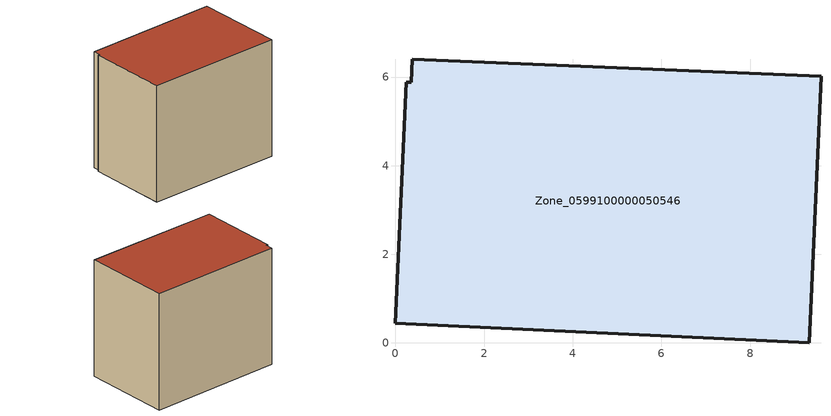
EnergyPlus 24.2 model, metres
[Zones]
Zone_0599100000050546
 floor ground (C_G): 0,0.45 0.24,5.88 0.35,5.88 0.38,6.41 9.6,6.02 9.34,0 z1.26
 wall outside (C_F): 0,0.45 9.34,0 9.6,6.02 0.38,6.41 0.35,5.88 0.24,5.88 0,0.45 z1.26:9.26
 roof outside (C_R): 0.24,5.88 0,0.45 9.34,0 9.6,6.02 0.38,6.41 0.35,5.88 z9.26
[BUILDING]
Pand.0599100000050546: North Axis=0; Terrain=City; Loads Convergence Tolerance Value=0.04; Temperature Convergence Tolerance Value=0.4; Solar Distribution=FullExterior; Maximum Number of Warmup Days=25; Minimum Number of Warmup Days=1
[Site:Location]
Rotterdam.The.Hague.AP_ZH_NLD Design_Conditions: Latitude=51.96; Longitude=4.45; Time Zone=1; Elevation=-4.5
[SITE:GROUNDTEMPERATURE:BUILDINGSURFACE]
18, 18, 18, 18, 18, 18, 18, 18, 18, 18, 18, 18
[MATERIAL] Thermal Absorptance=0.9; Solar Absorptance=0.7; Visible Absorptance=0.7
Name | Roughness | Thickness | Conductivity | Density | Specific Heat
G.TI.1965-1974 | MediumSmooth | 0.15 | 0.882353 | 540 | 1210
F.TI.1965-1974 | Rough | 0.3 | 0.697674 | 1920 | 840
R.TI.1965-1974 | MediumRough | 0.2 | 0.232558 | 1500 | 1000
[CONSTRUCTION]
C_G: G.TI.1965-1974
C_F: F.TI.1965-1974
C_R: R.TI.1965-1974
[ZONE]
Zone_0599100000050546: Type=1; Multiplier=1; Ceiling Height=Autocalculate; Volume=Autocalculate; Floor Area=autocalculate; Part of Total Floor Area=Yes
[ZONEINFILTRATION:DESIGNFLOWRATE]
Infil_Zone_0599100000050546: Zone or ZoneList or Space or SpaceList=Zone_0599100000050546; Schedule=AlwaysOn; Design Flow Rate Calculation Method=Flow/Area; Flow Rate per Floor Area=0.003; Constant Term Coefficient=1; Temperature Term Coefficient=0; Velocity Term Coefficient=0; Velocity Squared Term Coefficient=0
[HVACTEMPLATE:ZONE:IDEALLOADSAIRSYSTEM]
Zone_0599100000050546: Maximum Heating Supply Air Temperature=50; Minimum Cooling Supply Air Temperature=13; Maximum Heating Supply Air Humidity Ratio=0.0156; Minimum Cooling Supply Air Humidity Ratio=0.0077; Heating Limit=NoLimit; Cooling Limit=NoLimit; Dehumidification Control Type=ConstantSensibleHeatRatio; Cooling Sensible Heat Ratio=0.7; Dehumidification Setpoint=60; Humidification Control Type=None; Humidification Setpoint=30; Outdoor Air Method=None; Outdoor Air Flow Rate per Person=0.00944; Outdoor Air Flow Rate per Zone Floor Area=0; Outdoor Air Flow Rate per Zone=0; Demand Controlled Ventilation Type=None; Outdoor Air Economizer Type=NoEconomizer; Heat Recovery Type=None; Sensible Heat Recovery Effectiveness=0.7; Latent Heat Recovery Effectiveness=0.65
[ZONECONTROL:THERMOSTAT]
ThermostatControl_Zone_0599100000050546: Zone or ZoneList=Zone_0599100000050546; Control Type Schedule=DualSetpointControlType; Control 1=Thermostat_Zone_0599100000050546; Temperature Difference Between Cutout And Setpoint=0
[THERMOSTATSETPOINT:DUALSETPOINT]
Thermostat_Zone_0599100000050546: Heating Setpoint Temperature Schedule=HeatingSetpoint_Zone_0599100000050546; Cooling Setpoint Temperature Schedule=CoolingSetpoint_Zone_0599100000050546
[SCHEDULE:COMPACT]
HeatingSetpoint_Zone_0599100000050546: Through: 12/31, For: AllDays, Until: 24:00, 21
CoolingSetpoint_Zone_0599100000050546: Through: 12/31, For: AllDays, Until: 24:00, 24
DualSetpointControlType: Through: 12/31, For: AllDays, Until: 24:00, 4
AlwaysOn: Through: 12/31, For: AllDays, Until: 24:00, 1
